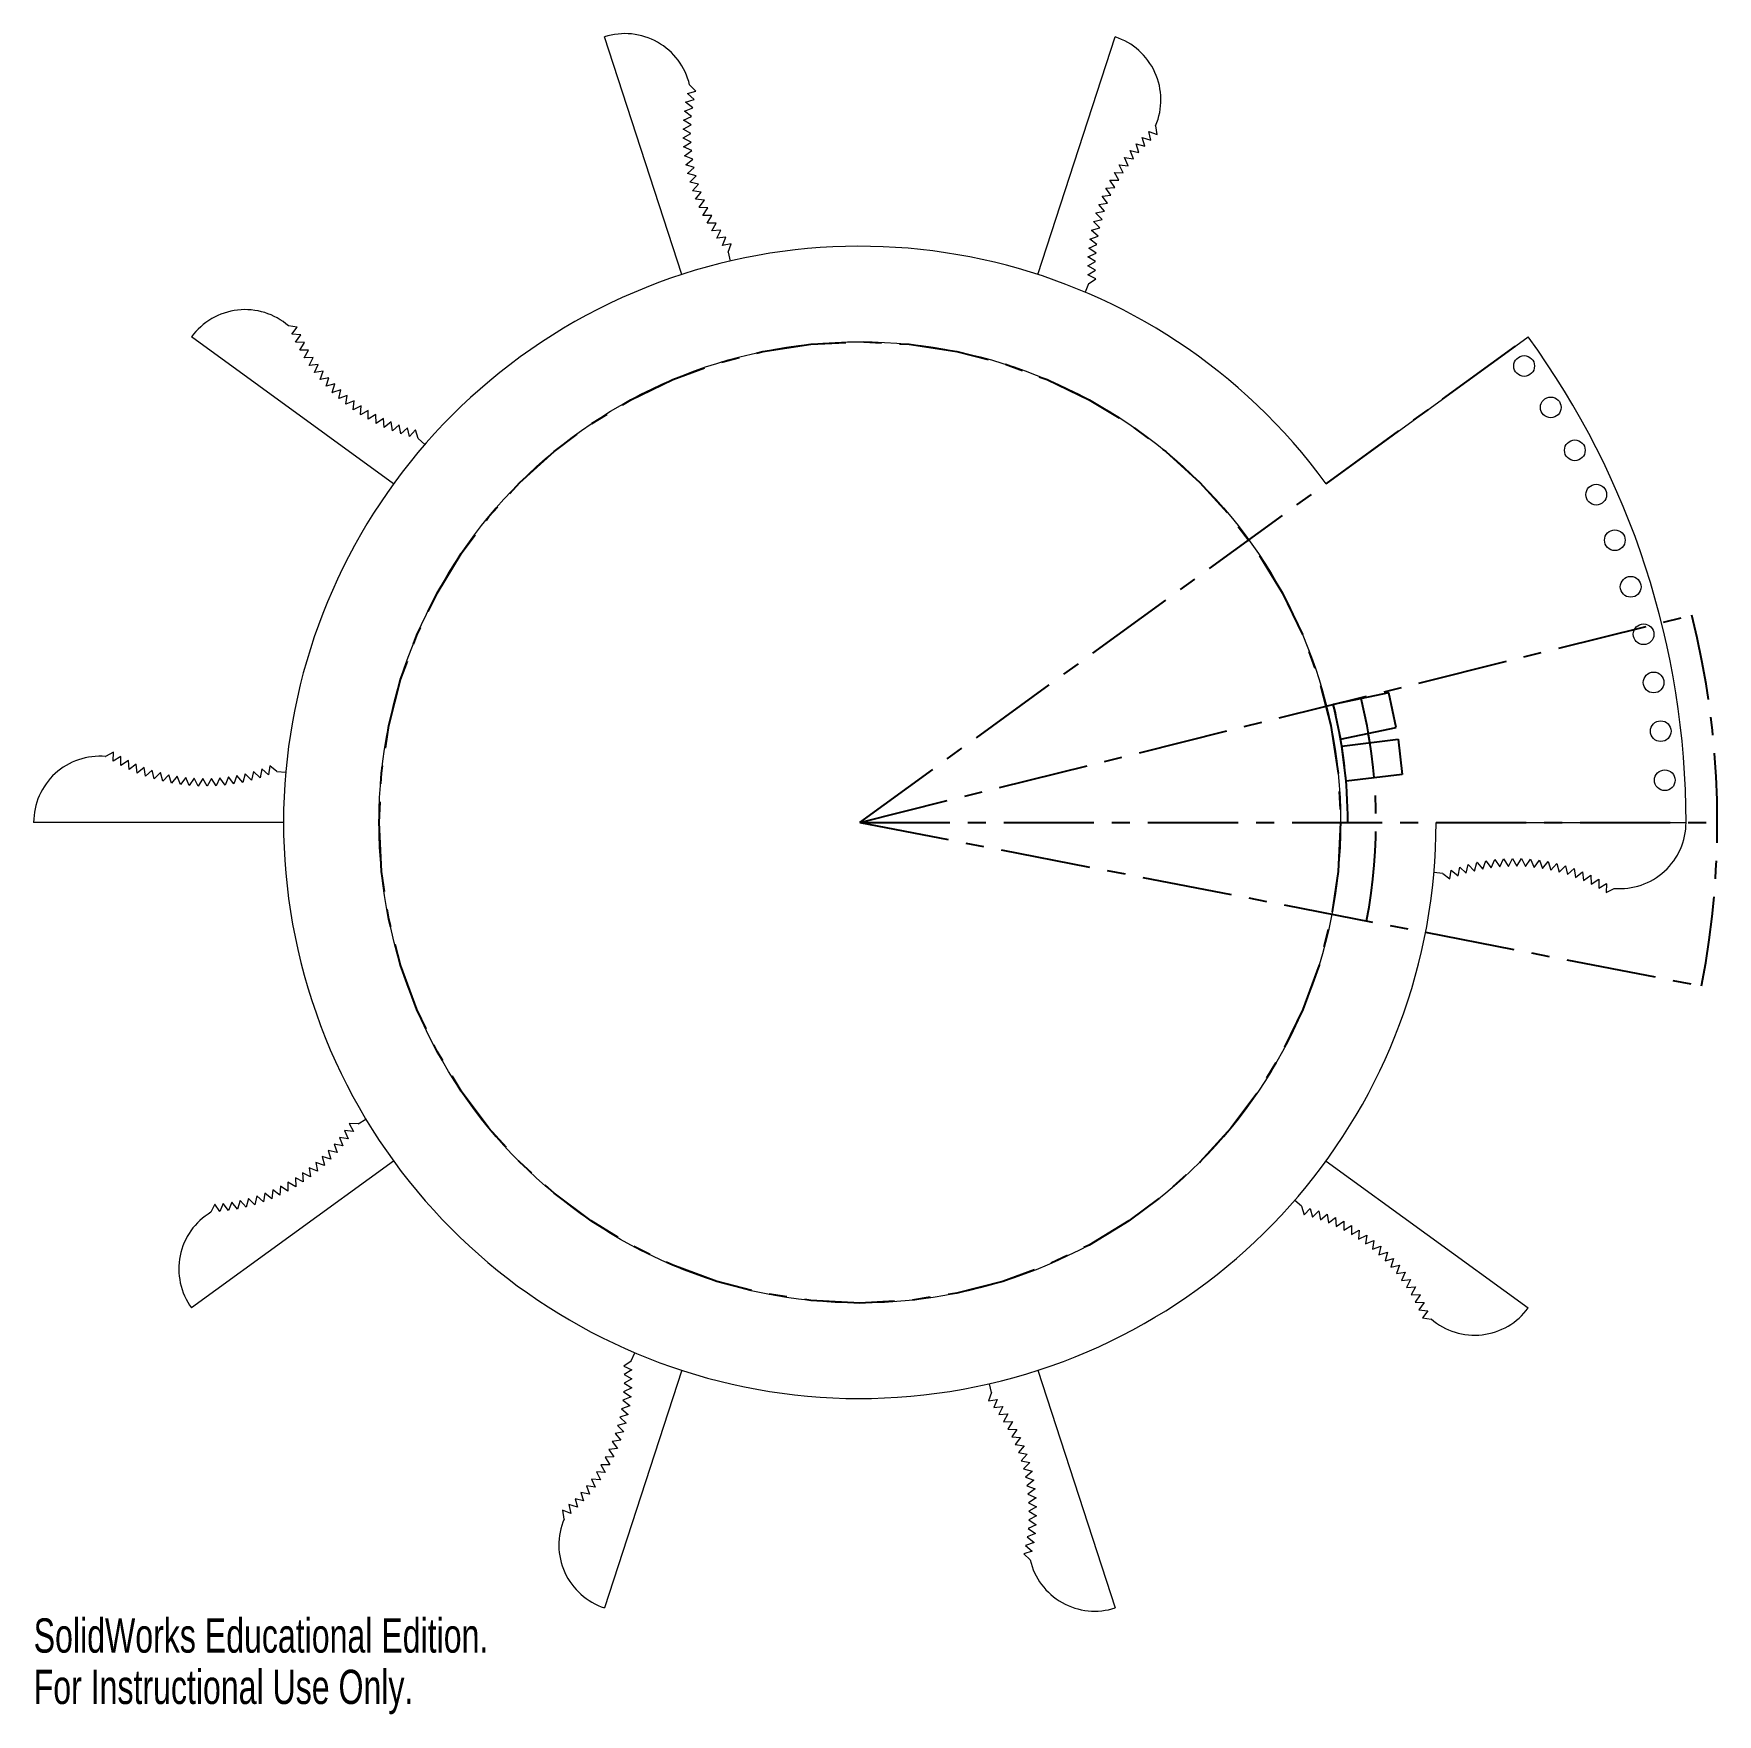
# Model space of a CAD drawing. Header units: inches. Extents: x -4.59 to 4.76, y -4.95 to 4.38.
import ezdxf

# ---------------------------------------------------------------- set-up
doc = ezdxf.new("R2010")
doc.units = ezdxf.units.IN
doc.header["$MEASUREMENT"] = 0
doc.linetypes.add('CENTERX2', pattern=[0.8, 0.5, -0.1, 0.1, -0.1])
doc.styles.add('SLDTEXTSTYLE0', font='TXT', dxfattribs={"width": 0.7})

msp = doc.modelspace()

# ---------------------------------------------------------------- linework, layer by layer
at = {"color": 7, "linetype": 'Continuous', "lineweight": 15}
for p, q in [((-0.9889, 3.0434), (-1.4177, 4.3633)), ((0.9889, 3.0434), (1.4177, 4.3633)), ((-0.9576, 4.0487), (-0.9099, 4.0623)), ((-0.9576, 4.0487), (-0.9576, 4.0486)), ((-0.9203, 4.0159), (-0.9576, 4.0486)), ((-0.9455, 4.0969), (-0.9457, 4.0963)), ((-0.9099, 4.0623), (-0.9455, 4.0969)), ((-0.9746, 3.9507), (-0.9284, 3.969)), ((-0.9746, 3.9507), (-0.9746, 3.9507)), ((-0.9342, 3.9218), (-0.9746, 3.9507)), ((-0.9673, 3.9999), (-0.9203, 4.0159)), ((-0.9673, 3.9999), (-0.9673, 3.9999)), ((-0.9284, 3.969), (-0.9673, 3.9999)), ((-0.9818, 3.8516), (-0.9376, 3.8743)), ((-0.9818, 3.8516), (-0.9818, 3.8515)), ((-0.9387, 3.8268), (-0.9818, 3.8515)), ((-0.9794, 3.9012), (-0.9342, 3.9218)), ((-0.9794, 3.9012), (-0.9794, 3.9011)), ((-0.9376, 3.8743), (-0.9794, 3.9011)), ((1.6051, 3.8384), (1.605, 3.8383)), ((1.6159, 3.7899), (1.605, 3.8383)), ((1.6051, 3.8384), (1.6517, 3.8213)), ((1.6431, 3.8702), (1.6426, 3.8698)), ((1.6517, 3.8213), (1.6431, 3.8702)), ((-0.9816, 3.8018), (-0.9387, 3.8268)), ((-0.9816, 3.8018), (-0.9816, 3.8017)), ((-0.9374, 3.7792), (-0.9816, 3.8017)), ((-0.979, 3.7522), (-0.9374, 3.7792)), ((-0.979, 3.7522), (-0.979, 3.7521)), ((-0.9337, 3.7317), (-0.979, 3.7521)), ((1.5337, 3.7691), (1.5818, 3.7567)), ((1.5337, 3.7691), (1.5337, 3.769)), ((1.5494, 3.7219), (1.5337, 3.769)), ((1.5685, 3.8046), (1.6159, 3.7899)), ((1.5685, 3.8046), (1.5685, 3.8045)), ((1.5818, 3.7567), (1.5685, 3.8045)), ((-0.974, 3.7027), (-0.9337, 3.7317)), ((-0.974, 3.7027), (-0.974, 3.7026)), ((-0.9277, 3.6845), (-0.974, 3.7026)), ((-0.9665, 3.6535), (-0.9277, 3.6845)), ((-0.9665, 3.6535), (-0.9664, 3.6534)), ((-0.9193, 3.6377), (-0.9664, 3.6534)), ((1.4405, 3.6527), (1.4404, 3.6527)), ((1.463, 3.6084), (1.4404, 3.6527)), ((1.4405, 3.6527), (1.4899, 3.6477)), ((1.4696, 3.693), (1.5187, 3.6855)), ((1.4696, 3.693), (1.4696, 3.693)), ((1.4899, 3.6477), (1.4696, 3.693)), ((1.5007, 3.7319), (1.5494, 3.7219)), ((1.5007, 3.7319), (1.5007, 3.7318)), ((1.5187, 3.6855), (1.5007, 3.7318)), ((-0.9565, 3.6048), (-0.9193, 3.6377)), ((-0.9565, 3.6048), (-0.9565, 3.6047)), ((-0.9087, 3.5913), (-0.9565, 3.6047)), ((-0.9441, 3.5566), (-0.9087, 3.5913)), ((-0.9441, 3.5566), (-0.9441, 3.5565)), ((-0.8957, 3.5456), (-0.9441, 3.5565)), ((1.3884, 3.568), (1.4381, 3.5679)), ((1.3884, 3.568), (1.3884, 3.5679)), ((1.4152, 3.5262), (1.3884, 3.5679)), ((1.4134, 3.611), (1.463, 3.6084)), ((1.4134, 3.611), (1.4134, 3.6109)), ((1.4381, 3.5679), (1.4134, 3.6109)), ((-0.9294, 3.5091), (-0.8957, 3.5456)), ((-0.9294, 3.5091), (-0.9294, 3.509)), ((-0.8805, 3.5005), (-0.9294, 3.509)), ((-0.9123, 3.4624), (-0.8805, 3.5005)), ((-0.9123, 3.4624), (-0.9123, 3.4623)), ((-0.863, 3.4562), (-0.9123, 3.4623)), ((1.345, 3.4785), (1.3944, 3.4833)), ((1.345, 3.4785), (1.345, 3.4785)), ((1.3758, 3.4396), (1.345, 3.4785)), ((1.3656, 3.5238), (1.4152, 3.5262)), ((1.3656, 3.5238), (1.3656, 3.5237)), ((1.3944, 3.4833), (1.3656, 3.5237)), ((-0.8929, 3.4166), (-0.863, 3.4562)), ((-0.8929, 3.4166), (-0.8929, 3.4165)), ((-0.8434, 3.4129), (-0.8929, 3.4165)), ((-0.8713, 3.3718), (-0.8434, 3.4129)), ((-0.8713, 3.3718), (-0.8712, 3.3717)), ((-0.8216, 3.3706), (-0.8712, 3.3717)), ((-0.8474, 3.3282), (-0.8216, 3.3706)), ((1.3107, 3.3852), (1.3594, 3.3949)), ((1.3107, 3.3852), (1.3107, 3.3851)), ((1.3452, 3.3495), (1.3107, 3.3851)), ((1.3267, 3.4323), (1.3758, 3.4396)), ((1.3267, 3.4323), (1.3267, 3.4322)), ((1.3594, 3.3949), (1.3267, 3.4322)), ((-0.7978, 3.3294), (-0.8474, 3.3281)), ((-0.8474, 3.3282), (-0.8474, 3.3281)), ((-0.8214, 3.2858), (-0.7978, 3.3294)), ((-0.7719, 3.2894), (-0.8214, 3.2857)), ((-0.8214, 3.2858), (-0.8214, 3.2857)), ((-0.7934, 3.2447), (-0.7719, 3.2894)), ((1.2858, 3.2889), (1.3333, 3.3034)), ((1.2858, 3.2889), (1.2858, 3.2888)), ((1.3237, 3.2568), (1.2858, 3.2888)), ((1.2971, 3.3374), (1.3452, 3.3495)), ((1.2971, 3.3374), (1.2971, 3.3373)), ((1.3333, 3.3034), (1.2971, 3.3373)), ((-0.7934, 3.2447), (-0.7933, 3.2446)), ((-0.7441, 3.2508), (-0.7933, 3.2446)), ((-0.7633, 3.2051), (-0.7441, 3.2508)), ((-0.7144, 3.2137), (-0.7633, 3.205)), ((-0.7633, 3.2051), (-0.7633, 3.205)), ((-0.7313, 3.167), (-0.7144, 3.2137)), ((1.2707, 3.1906), (1.3165, 3.2098)), ((1.2707, 3.1906), (1.2707, 3.1906)), ((1.3116, 3.1624), (1.2707, 3.1906)), ((1.277, 3.24), (1.3237, 3.2568)), ((1.277, 3.24), (1.277, 3.2399)), ((1.3165, 3.2098), (1.277, 3.2399)), ((-0.7313, 3.167), (-0.7311, 3.1667)), ((-0.7311, 3.1667), (-0.7198, 3.118)), ((1.2653, 3.0913), (1.309, 3.1149)), ((1.2653, 3.0913), (1.2653, 3.0913)), ((1.3088, 3.0673), (1.2653, 3.0913)), ((1.2668, 3.1411), (1.3116, 3.1624)), ((1.2668, 3.1411), (1.2668, 3.141)), ((1.309, 3.1149), (1.2668, 3.141)), ((1.2664, 3.0416), (1.3088, 3.0673)), ((1.2664, 3.0416), (1.2664, 3.0415)), ((1.311, 3.0198), (1.2664, 3.0415)), ((1.2699, 2.992), (1.311, 3.0198)), ((1.2699, 2.9917), (1.2503, 2.9456)), ((-3.173, 2.7587), (-3.1728, 2.7581)), ((-3.1239, 2.7517), (-3.173, 2.7587)), ((-3.1545, 2.7126), (-3.1239, 2.7517)), ((-3.1545, 2.7126), (-3.1545, 2.7125)), ((-3.105, 2.708), (-3.1545, 2.7125)), ((-2.5889, 1.8809), (-3.7117, 2.6967)), ((-3.1337, 2.6674), (-3.105, 2.708)), ((-3.1337, 2.6674), (-3.1337, 2.6674)), ((-3.0841, 2.6653), (-3.1337, 2.6674)), ((-3.1107, 2.6234), (-3.0841, 2.6653)), ((-3.1107, 2.6234), (-3.1106, 2.6233)), ((-3.061, 2.6237), (-3.1106, 2.6233)), ((-3.0855, 2.5805), (-3.061, 2.6237)), ((2.5889, 1.8809), (3.7117, 2.6967)), ((-3.0855, 2.5805), (-3.0854, 2.5804)), ((-3.0358, 2.5833), (-3.0854, 2.5804)), ((-3.0581, 2.5389), (-3.0358, 2.5833)), ((-3.0087, 2.5442), (-3.0581, 2.5388)), ((-3.0581, 2.5389), (-3.0581, 2.5388)), ((-3.0288, 2.4987), (-3.0087, 2.5442)), ((-2.9797, 2.5064), (-3.0288, 2.4987)), ((-3.0288, 2.4987), (-3.0288, 2.4987)), ((-2.9975, 2.4601), (-2.9797, 2.5064)), ((-2.9489, 2.4702), (-2.9975, 2.46)), ((-2.9975, 2.4601), (-2.9975, 2.46)), ((-2.9643, 2.423), (-2.9489, 2.4702)), ((-2.9163, 2.4356), (-2.9643, 2.423)), ((-2.9294, 2.3877), (-2.9163, 2.4356)), ((-2.9643, 2.423), (-2.9643, 2.423)), ((-2.9294, 2.3877), (-2.9293, 2.3876)), ((-2.882, 2.4026), (-2.9293, 2.3876)), ((-2.8927, 2.3541), (-2.882, 2.4026)), ((-2.8927, 2.3541), (-2.8926, 2.3541)), ((-2.8461, 2.3714), (-2.8926, 2.3541)), ((-2.8543, 2.3224), (-2.8461, 2.3714)), ((-2.8087, 2.3419), (-2.8543, 2.3223)), ((-2.8145, 2.2926), (-2.8087, 2.3419)), ((-2.8543, 2.3224), (-2.8543, 2.3223)), ((-2.8145, 2.2926), (-2.8144, 2.2926)), ((-2.7698, 2.3144), (-2.8144, 2.2926)), ((-2.7732, 2.2649), (-2.7698, 2.3144)), ((-2.7732, 2.2649), (-2.7731, 2.2648)), ((-2.7297, 2.2889), (-2.7731, 2.2648)), ((-2.7306, 2.2392), (-2.7297, 2.2889)), ((-2.6883, 2.2654), (-2.7305, 2.2392)), ((-2.6868, 2.2157), (-2.6883, 2.2654)), ((-2.6458, 2.2439), (-2.6867, 2.2157)), ((-2.6418, 2.1944), (-2.6458, 2.2439)), ((-2.7306, 2.2392), (-2.7305, 2.2392)), ((-2.6868, 2.2157), (-2.6867, 2.2157)), ((-2.6418, 2.1944), (-2.6417, 2.1944)), ((-2.6024, 2.2246), (-2.6417, 2.1944)), ((-2.5959, 2.1754), (-2.6024, 2.2246)), ((-2.5959, 2.1754), (-2.5958, 2.1754)), ((-2.558, 2.2075), (-2.5958, 2.1754)), ((-2.549, 2.1587), (-2.558, 2.2075)), ((-2.5128, 2.1926), (-2.549, 2.1586)), ((-2.549, 2.1587), (-2.549, 2.1586)), ((-2.5014, 2.1443), (-2.5128, 2.1926)), ((-2.4669, 2.18), (-2.5013, 2.1443)), ((-2.4532, 2.1323), (-2.4669, 2.18)), ((-2.5014, 2.1443), (-2.5013, 2.1443)), ((-2.4528, 2.1322), (-2.4151, 2.0994)), ((-4.1447, 0.39), (-4.1885, 0.3668)), ((-4.1465, 0.3404), (-4.1447, 0.39)), ((-4.1885, 0.3668), (-4.188, 0.3664)), ((-4.1465, 0.3404), (-4.1464, 0.3403)), ((-4.1037, 0.3657), (-4.1464, 0.3403)), ((-4.1031, 0.3161), (-4.1037, 0.3657)), ((-4.1031, 0.3161), (-4.103, 0.316)), ((-4.0617, 0.3435), (-4.103, 0.316)), ((-4.0585, 0.294), (-4.0617, 0.3435)), ((-4.0185, 0.3234), (-4.0585, 0.2939)), ((-4.0585, 0.294), (-4.0585, 0.2939)), ((-4.013, 0.2741), (-4.0185, 0.3234)), ((-3.9745, 0.3055), (-4.0129, 0.274)), ((-3.9664, 0.2565), (-3.9745, 0.3055)), ((-3.9295, 0.2898), (-3.9663, 0.2565)), ((-3.9191, 0.2412), (-3.9295, 0.2898)), ((-3.367, 0.2824), (-3.3787, 0.2341)), ((-3.331, 0.2481), (-3.367, 0.2824)), ((-3.3217, 0.2969), (-3.331, 0.2481)), ((-3.2841, 0.2645), (-3.3217, 0.2969)), ((-3.2771, 0.3137), (-3.284, 0.2645)), ((-3.238, 0.2831), (-3.2771, 0.3137)), ((-3.2377, 0.2833), (-3.1878, 0.2789)), ((-4.013, 0.2741), (-4.0129, 0.274)), ((-3.9664, 0.2565), (-3.9663, 0.2565)), ((-3.9191, 0.2412), (-3.919, 0.2412)), ((-3.8839, 0.2763), (-3.919, 0.2412)), ((-3.871, 0.2284), (-3.8839, 0.2763)), ((-3.8376, 0.2651), (-3.871, 0.2283)), ((-3.871, 0.2284), (-3.871, 0.2283)), ((-3.8224, 0.2179), (-3.8376, 0.2651)), ((-3.8224, 0.2179), (-3.8223, 0.2179)), ((-3.7909, 0.2563), (-3.8223, 0.2179)), ((-3.7733, 0.2098), (-3.7909, 0.2563)), ((-3.7438, 0.2498), (-3.7733, 0.2098)), ((-3.7733, 0.2098), (-3.7733, 0.2098)), ((-3.7239, 0.2043), (-3.7438, 0.2498)), ((-3.7239, 0.2043), (-3.7238, 0.2042)), ((-3.6964, 0.2456), (-3.7238, 0.2042)), ((-3.6743, 0.2011), (-3.6964, 0.2456)), ((-3.6743, 0.2011), (-3.6742, 0.2011)), ((-3.6488, 0.2438), (-3.6742, 0.2011)), ((-3.6246, 0.2005), (-3.6488, 0.2438)), ((-3.6246, 0.2005), (-3.6245, 0.2005)), ((-3.6012, 0.2443), (-3.6245, 0.2005)), ((-3.5748, 0.2023), (-3.6012, 0.2443)), ((-3.5537, 0.2473), (-3.5748, 0.2023)), ((-3.5748, 0.2023), (-3.5748, 0.2023)), ((-3.5253, 0.2066), (-3.5537, 0.2473)), ((-3.5253, 0.2066), (-3.5252, 0.2066)), ((-3.5064, 0.2525), (-3.5252, 0.2066)), ((-3.476, 0.2133), (-3.5064, 0.2525)), ((-3.476, 0.2133), (-3.4759, 0.2133)), ((-3.4595, 0.2602), (-3.4759, 0.2133)), ((-3.4271, 0.2225), (-3.4595, 0.2602)), ((-3.4271, 0.2225), (-3.427, 0.2225)), ((-3.4129, 0.2701), (-3.427, 0.2225)), ((-3.3788, 0.2341), (-3.4129, 0.2701)), ((-3.3788, 0.2341), (-3.3787, 0.2341)), ((-3.331, 0.2481), (-3.331, 0.2481)), ((-3.2841, 0.2645), (-3.284, 0.2645)), ((3.2, 0), (4.5879, 0)), ((-3.2, 0), (-4.5879, 0)), ((3.2377, -0.2833), (3.1878, -0.2789)), ((3.2771, -0.3137), (3.284, -0.2645)), ((3.2841, -0.2645), (3.284, -0.2645)), ((3.2841, -0.2645), (3.3217, -0.2969)), ((3.3217, -0.2969), (3.331, -0.2481)), ((3.331, -0.2481), (3.367, -0.2824)), ((3.331, -0.2481), (3.331, -0.2481)), ((3.367, -0.2824), (3.3787, -0.2341)), ((3.3788, -0.2341), (3.3787, -0.2341)), ((3.3788, -0.2341), (3.4129, -0.2701)), ((3.4129, -0.2701), (3.427, -0.2225)), ((3.4271, -0.2225), (3.427, -0.2225)), ((3.4271, -0.2225), (3.4595, -0.2602)), ((3.4595, -0.2602), (3.4759, -0.2133)), ((3.476, -0.2133), (3.4759, -0.2133)), ((3.476, -0.2133), (3.5064, -0.2525)), ((3.5064, -0.2525), (3.5252, -0.2066)), ((3.5253, -0.2066), (3.5252, -0.2066)), ((3.5253, -0.2066), (3.5537, -0.2473)), ((3.5537, -0.2473), (3.5748, -0.2023)), ((3.5748, -0.2023), (3.6012, -0.2443)), ((3.5748, -0.2023), (3.5748, -0.2023)), ((3.6012, -0.2443), (3.6245, -0.2005)), ((3.6246, -0.2005), (3.6245, -0.2005)), ((3.6246, -0.2005), (3.6488, -0.2438)), ((3.6488, -0.2438), (3.6742, -0.2011)), ((3.6743, -0.2011), (3.6742, -0.2011)), ((3.6743, -0.2011), (3.6964, -0.2456)), ((3.6964, -0.2456), (3.7238, -0.2042)), ((3.7239, -0.2043), (3.7238, -0.2042)), ((3.7239, -0.2043), (3.7438, -0.2498)), ((3.7438, -0.2498), (3.7733, -0.2098)), ((3.7733, -0.2098), (3.7909, -0.2563)), ((3.7733, -0.2098), (3.7733, -0.2098)), ((3.7909, -0.2563), (3.8223, -0.2179)), ((3.8224, -0.2179), (3.8223, -0.2179)), ((3.8224, -0.2179), (3.8376, -0.2651)), ((3.8376, -0.2651), (3.871, -0.2283)), ((3.871, -0.2284), (3.871, -0.2283)), ((3.871, -0.2284), (3.8839, -0.2763)), ((3.8839, -0.2763), (3.919, -0.2412)), ((3.9191, -0.2412), (3.919, -0.2412)), ((3.9191, -0.2412), (3.9295, -0.2898)), ((3.9295, -0.2898), (3.9663, -0.2565)), ((3.9664, -0.2565), (3.9663, -0.2565)), ((3.9664, -0.2565), (3.9745, -0.3055)), ((3.9745, -0.3055), (4.0129, -0.274)), ((4.013, -0.2741), (4.0129, -0.274)), ((4.013, -0.2741), (4.0185, -0.3234)), ((3.238, -0.2831), (3.2771, -0.3137)), ((4.0185, -0.3234), (4.0585, -0.2939)), ((4.0585, -0.294), (4.0585, -0.2939)), ((4.0585, -0.294), (4.0617, -0.3435)), ((4.0617, -0.3435), (4.103, -0.316)), ((4.1031, -0.3161), (4.103, -0.316)), ((4.1031, -0.3161), (4.1037, -0.3657)), ((4.1037, -0.3657), (4.1464, -0.3403)), ((4.1465, -0.3404), (4.1447, -0.39)), ((4.1447, -0.39), (4.1885, -0.3668)), ((4.1465, -0.3404), (4.1464, -0.3403)), ((4.1885, -0.3668), (4.188, -0.3664)), ((-2.8356, -1.6725), (-2.8123, -1.7163)), ((-2.786, -1.6742), (-2.8356, -1.6725)), ((-2.7858, -1.6739), (-2.7429, -1.6481)), ((-2.8899, -1.7506), (-2.871, -1.7965)), ((-2.8407, -1.7572), (-2.8899, -1.7506)), ((-2.8618, -1.7122), (-2.8407, -1.7571)), ((-2.8123, -1.7164), (-2.8618, -1.7122)), ((-2.8407, -1.7572), (-2.8407, -1.7571)), ((-2.8123, -1.7164), (-2.8123, -1.7163)), ((-2.9852, -1.8567), (-2.9734, -1.9049)), ((-2.9375, -1.8706), (-2.9852, -1.8567)), ((-2.9517, -1.8229), (-2.9375, -1.8705)), ((-2.9034, -1.8344), (-2.9517, -1.8229)), ((-2.9199, -1.7875), (-2.9033, -1.8343)), ((-2.8711, -1.7966), (-2.9199, -1.7875)), ((-2.9034, -1.8344), (-2.9033, -1.8343)), ((-2.8711, -1.7966), (-2.871, -1.7965)), ((-2.5889, -1.8809), (-3.7117, -2.6967)), ((-3.0952, -1.9475), (-3.0907, -1.9969)), ((-3.0502, -1.9683), (-3.0952, -1.9475)), ((-3.0571, -1.9191), (-3.0501, -1.9682)), ((-3.011, -1.9376), (-3.0571, -1.9191)), ((-3.0204, -1.8888), (-3.0109, -1.9375)), ((-2.9734, -1.905), (-3.0204, -1.8888)), ((-3.011, -1.9376), (-3.0109, -1.9375)), ((-2.9734, -1.905), (-2.9734, -1.9049)), ((-2.9375, -1.8706), (-2.9375, -1.8705)), ((2.5889, -1.8809), (3.7117, -2.6967)), ((-3.2606, -2.0412), (-3.2659, -2.0906)), ((-3.2205, -2.0705), (-3.2606, -2.0412)), ((-3.2175, -2.0209), (-3.2204, -2.0705)), ((-3.176, -2.0481), (-3.2175, -2.0209)), ((-3.1756, -1.9985), (-3.176, -2.0481)), ((-3.176, -2.0481), (-3.176, -2.0481)), ((-3.1328, -2.0236), (-3.1756, -1.9985)), ((-3.1348, -1.974), (-3.1327, -2.0236)), ((-3.0908, -1.997), (-3.1348, -1.974)), ((-3.1328, -2.0236), (-3.1327, -2.0236)), ((-3.0908, -1.997), (-3.0907, -1.9969)), ((-3.0502, -1.9683), (-3.0501, -1.9682)), ((-3.5823, -2.1207), (-3.6042, -2.1652)), ((-3.5546, -2.1619), (-3.5823, -2.1207)), ((-3.535, -2.1163), (-3.5546, -2.1619)), ((-3.5053, -2.156), (-3.535, -2.1163)), ((-3.4879, -2.1095), (-3.5052, -2.156)), ((-3.4562, -2.1477), (-3.4879, -2.1095)), ((-3.4562, -2.1477), (-3.4561, -2.1477)), ((-3.4412, -2.1004), (-3.4561, -2.1477)), ((-3.4076, -2.137), (-3.4412, -2.1004)), ((-3.395, -2.089), (-3.4076, -2.137)), ((-3.4076, -2.137), (-3.4076, -2.137)), ((-3.3597, -2.1239), (-3.395, -2.089)), ((-3.3597, -2.1239), (-3.3596, -2.1239)), ((-3.3494, -2.0753), (-3.3596, -2.1239)), ((-3.3124, -2.1084), (-3.3494, -2.0753)), ((-3.3124, -2.1084), (-3.3123, -2.1084)), ((-3.3046, -2.0594), (-3.3123, -2.1084)), ((-3.266, -2.0906), (-3.3046, -2.0594)), ((-3.266, -2.0906), (-3.2659, -2.0906)), ((-3.2205, -2.0705), (-3.2204, -2.0705)), ((2.4528, -2.1322), (2.4151, -2.0994)), ((2.4532, -2.1323), (2.4669, -2.18)), ((2.4669, -2.18), (2.5013, -2.1443)), ((2.5014, -2.1443), (2.5013, -2.1443)), ((2.5014, -2.1443), (2.5128, -2.1926)), ((-3.6042, -2.1652), (-3.6035, -2.1652)), ((-3.5546, -2.1619), (-3.5546, -2.1619)), ((-3.5053, -2.156), (-3.5052, -2.156)), ((2.5128, -2.1926), (2.549, -2.1586)), ((2.549, -2.1587), (2.549, -2.1586)), ((2.549, -2.1587), (2.558, -2.2075)), ((2.558, -2.2075), (2.5958, -2.1754)), ((2.5959, -2.1754), (2.5958, -2.1754)), ((2.5959, -2.1754), (2.6024, -2.2246)), ((2.6024, -2.2246), (2.6417, -2.1944)), ((2.6418, -2.1944), (2.6417, -2.1944)), ((2.6418, -2.1944), (2.6458, -2.2439)), ((2.6458, -2.2439), (2.6867, -2.2157)), ((2.6868, -2.2157), (2.6867, -2.2157)), ((2.6868, -2.2157), (2.6883, -2.2654)), ((2.6883, -2.2654), (2.7305, -2.2392)), ((2.7306, -2.2392), (2.7297, -2.2889)), ((2.7306, -2.2392), (2.7305, -2.2392)), ((2.7297, -2.2889), (2.7731, -2.2648)), ((2.7732, -2.2649), (2.7698, -2.3144)), ((2.7698, -2.3144), (2.8144, -2.2926)), ((2.7732, -2.2649), (2.7731, -2.2648)), ((2.8145, -2.2926), (2.8087, -2.3419)), ((2.8087, -2.3419), (2.8543, -2.3223)), ((2.8145, -2.2926), (2.8144, -2.2926)), ((2.8543, -2.3224), (2.8461, -2.3714)), ((2.8543, -2.3224), (2.8543, -2.3223)), ((2.8461, -2.3714), (2.8926, -2.3541)), ((2.8927, -2.3541), (2.882, -2.4026)), ((2.882, -2.4026), (2.9293, -2.3876)), ((2.8927, -2.3541), (2.8926, -2.3541)), ((2.9294, -2.3877), (2.9163, -2.4356)), ((2.9163, -2.4356), (2.9643, -2.423)), ((2.9294, -2.3877), (2.9293, -2.3876)), ((2.9643, -2.423), (2.9489, -2.4702)), ((2.9643, -2.423), (2.9643, -2.423)), ((2.9489, -2.4702), (2.9975, -2.46)), ((2.9975, -2.4601), (2.9797, -2.5064)), ((2.9797, -2.5064), (3.0288, -2.4987)), ((2.9975, -2.4601), (2.9975, -2.46)), ((3.0288, -2.4987), (3.0087, -2.5442)), ((3.0288, -2.4987), (3.0288, -2.4987)), ((3.0087, -2.5442), (3.0581, -2.5388)), ((3.0581, -2.5389), (3.0358, -2.5833)), ((3.0358, -2.5833), (3.0854, -2.5804)), ((3.0581, -2.5389), (3.0581, -2.5388)), ((3.0855, -2.5805), (3.061, -2.6237)), ((3.0855, -2.5805), (3.0854, -2.5804)), ((3.061, -2.6237), (3.1106, -2.6233)), ((3.1107, -2.6234), (3.0841, -2.6653)), ((3.0841, -2.6653), (3.1337, -2.6674)), ((3.1337, -2.6674), (3.105, -2.708)), ((3.105, -2.708), (3.1545, -2.7125)), ((3.1107, -2.6234), (3.1106, -2.6233)), ((3.1337, -2.6674), (3.1337, -2.6674)), ((3.1545, -2.7126), (3.1239, -2.7517)), ((3.1239, -2.7517), (3.173, -2.7587)), ((3.1545, -2.7126), (3.1545, -2.7125)), ((3.173, -2.7587), (3.1728, -2.7581)), ((-1.2699, -2.9917), (-1.2503, -2.9456)), ((-0.9889, -3.0434), (-1.4177, -4.3633)), ((-1.2699, -2.992), (-1.311, -3.0198)), ((-1.311, -3.0198), (-1.2664, -3.0415)), ((-1.2664, -3.0416), (-1.3088, -3.0673)), ((-1.3088, -3.0673), (-1.2653, -3.0913)), ((-1.2664, -3.0416), (-1.2664, -3.0415)), ((0.9889, -3.0434), (1.4177, -4.3633)), ((-1.2668, -3.1411), (-1.3116, -3.1624)), ((-1.3116, -3.1624), (-1.2707, -3.1906)), ((-1.2653, -3.0913), (-1.309, -3.1149)), ((-1.309, -3.1149), (-1.2668, -3.141)), ((-1.2668, -3.1411), (-1.2668, -3.141)), ((-1.2653, -3.0913), (-1.2653, -3.0913)), ((0.7313, -3.167), (0.7144, -3.2137)), ((0.7311, -3.1667), (0.7198, -3.118)), ((0.7313, -3.167), (0.7311, -3.1667)), ((-1.277, -3.24), (-1.3237, -3.2568)), ((-1.3237, -3.2568), (-1.2858, -3.2888)), ((-1.2707, -3.1906), (-1.3165, -3.2098)), ((-1.3165, -3.2098), (-1.277, -3.2399)), ((-1.277, -3.24), (-1.277, -3.2399)), ((-1.2707, -3.1906), (-1.2707, -3.1906)), ((0.7144, -3.2137), (0.7633, -3.205)), ((0.7633, -3.2051), (0.7441, -3.2508)), ((0.7441, -3.2508), (0.7933, -3.2446)), ((0.7633, -3.2051), (0.7633, -3.205)), ((0.7934, -3.2447), (0.7719, -3.2894)), ((0.7934, -3.2447), (0.7933, -3.2446)), ((-1.2971, -3.3374), (-1.3452, -3.3495)), ((-1.3452, -3.3495), (-1.3107, -3.3851)), ((-1.2858, -3.2889), (-1.3333, -3.3034)), ((-1.3333, -3.3034), (-1.2971, -3.3373)), ((-1.2971, -3.3374), (-1.2971, -3.3373)), ((-1.2858, -3.2889), (-1.2858, -3.2888)), ((0.7719, -3.2894), (0.8214, -3.2857)), ((0.8214, -3.2858), (0.7978, -3.3294)), ((0.7978, -3.3294), (0.8474, -3.3281)), ((0.8214, -3.2858), (0.8214, -3.2857)), ((0.8474, -3.3282), (0.8216, -3.3706)), ((0.8474, -3.3282), (0.8474, -3.3281)), ((-1.3267, -3.4323), (-1.3758, -3.4396)), ((-1.3758, -3.4396), (-1.345, -3.4785)), ((-1.3107, -3.3852), (-1.3594, -3.3949)), ((-1.3594, -3.3949), (-1.3267, -3.4322)), ((-1.3267, -3.4323), (-1.3267, -3.4322)), ((-1.3107, -3.3852), (-1.3107, -3.3851)), ((0.8216, -3.3706), (0.8712, -3.3717)), ((0.8713, -3.3718), (0.8434, -3.4129)), ((0.8434, -3.4129), (0.8929, -3.4165)), ((0.8929, -3.4166), (0.863, -3.4562)), ((0.863, -3.4562), (0.9123, -3.4623)), ((0.8713, -3.3718), (0.8712, -3.3717)), ((0.8929, -3.4166), (0.8929, -3.4165)), ((-1.3656, -3.5238), (-1.4152, -3.5262)), ((-1.4152, -3.5262), (-1.3884, -3.5679)), ((-1.345, -3.4785), (-1.3944, -3.4833)), ((-1.3944, -3.4833), (-1.3656, -3.5237)), ((-1.3656, -3.5238), (-1.3656, -3.5237)), ((-1.345, -3.4785), (-1.345, -3.4785)), ((0.9123, -3.4624), (0.8805, -3.5005)), ((0.8805, -3.5005), (0.9294, -3.509)), ((0.9294, -3.5091), (0.8957, -3.5456)), ((0.8957, -3.5456), (0.9441, -3.5565)), ((0.9123, -3.4624), (0.9123, -3.4623)), ((0.9294, -3.5091), (0.9294, -3.509)), ((-1.463, -3.6084), (-1.4404, -3.6527)), ((-1.4134, -3.611), (-1.463, -3.6084)), ((-1.4381, -3.5679), (-1.4134, -3.6109)), ((-1.3884, -3.568), (-1.4381, -3.5679)), ((-1.4134, -3.611), (-1.4134, -3.6109)), ((-1.3884, -3.568), (-1.3884, -3.5679)), ((0.9441, -3.5566), (0.9087, -3.5913)), ((0.9087, -3.5913), (0.9565, -3.6047)), ((0.9565, -3.6048), (0.9193, -3.6377)), ((0.9193, -3.6377), (0.9664, -3.6534)), ((0.9441, -3.5566), (0.9441, -3.5565)), ((0.9565, -3.6048), (0.9565, -3.6047)), ((-1.5007, -3.7319), (-1.5494, -3.7219)), ((-1.5494, -3.7219), (-1.5337, -3.769)), ((-1.5187, -3.6855), (-1.5007, -3.7318)), ((-1.4696, -3.693), (-1.5187, -3.6855)), ((-1.5007, -3.7319), (-1.5007, -3.7318)), ((-1.4899, -3.6477), (-1.4696, -3.693)), ((-1.4405, -3.6527), (-1.4899, -3.6477)), ((-1.4696, -3.693), (-1.4696, -3.693)), ((-1.4405, -3.6527), (-1.4404, -3.6527)), ((0.9665, -3.6535), (0.9277, -3.6845)), ((0.9277, -3.6845), (0.974, -3.7026)), ((0.974, -3.7027), (0.9337, -3.7317)), ((0.9337, -3.7317), (0.979, -3.7521)), ((0.9665, -3.6535), (0.9664, -3.6534)), ((0.974, -3.7027), (0.974, -3.7026)), ((-1.6517, -3.8213), (-1.6431, -3.8702)), ((-1.6051, -3.8384), (-1.6517, -3.8213)), ((-1.6159, -3.7899), (-1.605, -3.8383)), ((-1.5685, -3.8046), (-1.6159, -3.7899)), ((-1.5818, -3.7567), (-1.5685, -3.8045)), ((-1.5337, -3.7691), (-1.5818, -3.7567)), ((-1.5685, -3.8046), (-1.5685, -3.8045)), ((-1.5337, -3.7691), (-1.5337, -3.769)), ((0.979, -3.7522), (0.9374, -3.7792)), ((0.9374, -3.7792), (0.9816, -3.8017)), ((0.9816, -3.8018), (0.9387, -3.8268)), ((0.9387, -3.8268), (0.9818, -3.8515)), ((0.979, -3.7522), (0.979, -3.7521)), ((0.9816, -3.8018), (0.9816, -3.8017)), ((-1.6431, -3.8702), (-1.6426, -3.8698)), ((-1.6051, -3.8384), (-1.605, -3.8383)), ((0.9794, -3.9012), (0.9342, -3.9218)), ((0.9342, -3.9218), (0.9746, -3.9507)), ((0.9818, -3.8516), (0.9376, -3.8743)), ((0.9376, -3.8743), (0.9794, -3.9011)), ((0.9794, -3.9012), (0.9794, -3.9011)), ((0.9818, -3.8516), (0.9818, -3.8515)), ((0.9673, -3.9999), (0.9203, -4.0159)), ((0.9203, -4.0159), (0.9576, -4.0486)), ((0.9746, -3.9507), (0.9284, -3.969)), ((0.9284, -3.969), (0.9673, -3.9999)), ((0.9673, -3.9999), (0.9673, -3.9999)), ((0.9746, -3.9507), (0.9746, -3.9507)), ((0.9576, -4.0487), (0.9099, -4.0623)), ((0.9099, -4.0623), (0.9455, -4.0969)), ((0.9455, -4.0969), (0.9457, -4.0963)), ((0.9576, -4.0487), (0.9576, -4.0486))]:
    msp.add_line(p, q, dxfattribs=at)
at = {"color": 7, "linetype": 'CENTERX2'}
for p, q in [((0, 0), (3.7117, 2.6967)), ((0, 0), (4.6202, 1.1519)), ((2.8323, 0.4429), (2.8236, 0.4954)), ((0, 0), (4.7616, 0)), ((0, 0), (4.6742, -0.9086))]:
    msp.add_line(p, q, dxfattribs=at)
at = {"color": 7, "linetype": 'Continuous'}
for p, q in [((2.9371, 0.7205), (2.6289, 0.6555)), ((2.6289, 0.6555), (2.6695, 0.4628)), ((2.9777, 0.5279), (2.9371, 0.7205)), ((2.6695, 0.4628), (2.9777, 0.5279)), ((2.676, 0.424), (2.9887, 0.4619)), ((2.6997, 0.2285), (2.676, 0.424)), ((2.9887, 0.4619), (3.0124, 0.2665)), ((3.0124, 0.2665), (2.6997, 0.2285))]:
    msp.add_line(p, q, dxfattribs=at)
at = {"color": 7, "linetype": 'Continuous', "lineweight": 15, "flags": 128}
for points in [[(1.2699, 2.992), (1.2699, 2.992), (1.2699, 2.9919), (1.2699, 2.9919), (1.2699, 2.9918), (1.2699, 2.9918), (1.2699, 2.9918), (1.2699, 2.9917), (1.2699, 2.9917)], [(-2.4532, 2.1323), (-2.4531, 2.1323), (-2.4531, 2.1323), (-2.453, 2.1323), (-2.453, 2.1323), (-2.453, 2.1322), (-2.4529, 2.1322), (-2.4529, 2.1322), (-2.4528, 2.1322)], [(-3.238, 0.2831), (-3.2379, 0.2831), (-3.2379, 0.2832), (-3.2379, 0.2832), (-3.2378, 0.2832), (-3.2378, 0.2832), (-3.2378, 0.2832), (-3.2377, 0.2832), (-3.2377, 0.2833)], [(3.238, -0.2831), (3.2379, -0.2831), (3.2379, -0.2832), (3.2379, -0.2832), (3.2378, -0.2832), (3.2378, -0.2832), (3.2378, -0.2832), (3.2377, -0.2832), (3.2377, -0.2833)], [(-2.786, -1.6742), (-2.786, -1.6741), (-2.786, -1.6741), (-2.7859, -1.6741), (-2.7859, -1.674), (-2.7859, -1.674), (-2.7859, -1.674), (-2.7859, -1.6739), (-2.7858, -1.6739)], [(2.4532, -2.1323), (2.4531, -2.1323), (2.4531, -2.1323), (2.453, -2.1323), (2.453, -2.1323), (2.453, -2.1322), (2.4529, -2.1322), (2.4529, -2.1322), (2.4528, -2.1322)], [(-1.2699, -2.992), (-1.2699, -2.992), (-1.2699, -2.9919), (-1.2699, -2.9919), (-1.2699, -2.9918), (-1.2699, -2.9918), (-1.2699, -2.9918), (-1.2699, -2.9917), (-1.2699, -2.9917)]]:
    msp.add_lwpolyline(points, dxfattribs=at)
at = {"color": 7, "linetype": 'CENTERX2'}
msp.add_circle((0, 0), 2.67, dxfattribs=at)
at = {"color": 7, "linetype": 'Continuous', "lineweight": 15}
for centre, radius in [((0, 0), 2.67), ((3.6888, 2.5353), 0.0575), ((3.8367, 2.3053), 0.0575), ((3.9703, 2.0668), 0.0575), ((4.0891, 1.8206), 0.0575), ((4.1926, 1.5675), 0.0575), ((4.2805, 1.3087), 0.0575), ((4.3524, 1.0449), 0.0575), ((4.408, 0.7773), 0.0575), ((4.4473, 0.5067), 0.0575), ((4.4699, 0.2343), 0.0575)]:
    msp.add_circle(centre, radius, dxfattribs=at)
for centre, radius, start, end in [((-1.3041, 4.0135), 0.3678, 13, 108), ((1.3041, 4.0135), 0.3678, 337, 72), ((0, 0), 3.2, 36, 0), ((-3.4141, 2.4805), 0.3678, 49, 144), ((0, 0), 4.5879, 0, 36), ((-4.2201, 0), 0.3678, 85, 180), ((4.2201, 0), 0.3678, 265, 0), ((-3.4141, -2.4805), 0.3678, 121, 216), ((3.4141, -2.4805), 0.3678, 229, 324), ((-1.3041, -4.0135), 0.3678, 157, 252), ((1.3041, -4.0135), 0.3678, 193, 288)]:
    msp.add_arc(centre, radius, start, end, dxfattribs=at)
at = {"color": 7, "linetype": 'CENTERX2'}
for radius, start, end in [(4.7616, 349, 14), (2.7094, 0, 14), (2.8668, 349, 13.88566)]:
    msp.add_arc((0, 0), radius, start, end, dxfattribs=at)

# ---------------------------------------------------------------- texts
at = {"color": 7, "linetype": 'Continuous', "char_height": 0.1903, "attachment_point": 1, "style": 'SLDTEXTSTYLE0'}
for s, insert in [('SolidWorks Educational Edition.', (-4.5879, -4.4215)), ('For Instructional Use Only.', (-4.5879, -4.7069))]:
    msp.add_mtext(s, dxfattribs=dict(at, insert=insert))

doc.saveas('drawing.dxf')
